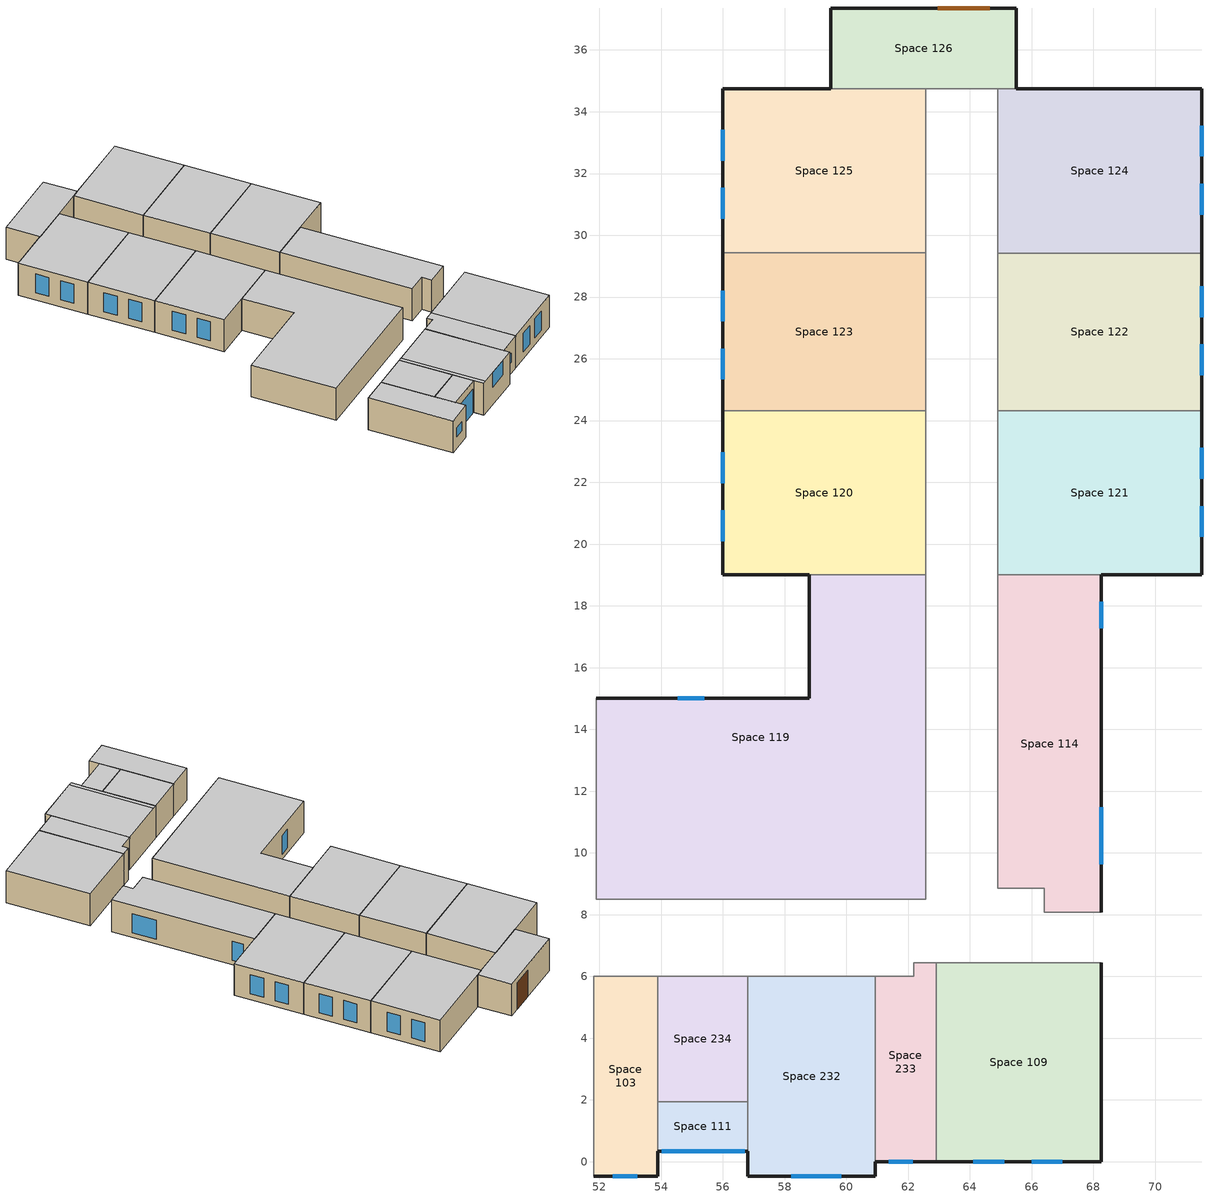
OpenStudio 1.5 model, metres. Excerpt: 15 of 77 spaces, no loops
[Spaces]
Space 103
 floor ground: 53.88,6.01 53.88,-0.46 51.82,-0.46 51.82,6.01 z0
 wall outside: 51.82,-0.46 53.88,-0.46 53.88,0.34 z0:2.7
 wall to Space 102: 51.82,6.01 51.82,-0.46 z0:2.7
 wall to Space 231: 53.88,6.01 51.82,6.01 z0:2.7
 wall to Space 234: 53.88,1.94 53.88,6.01 z0:2.7
 wall to Space 111: 53.88,0.34 53.88,1.94 z0:2.7
 window: 52.44,-0.46 53.22,-0.46 z0.99:1.74
 ceiling to Space 235: 53.88,-0.46 53.88,6.01 51.82,6.01 51.82,-0.46 z2.7
Space 109
 floor ground: 68.25,6.45 68.25,0 62.9,0 62.9,6.45 z0
 wall outside: 62.9,0 68.25,0 68.25,6.45 z0:2.7
 wall to Space 233: 62.9,6.45 62.9,0 z0:2.7
 wall to Space 231: 68.25,6.45 62.9,6.45 z0:2.7
 window: 65.99,0 66.99,0 / 64.11,0 65.11,0 z0.54:2.14
 ceiling to Space 133: 68.25,0 68.25,6.45 62.9,6.45 62.9,0 z2.7
Space 111
 floor ground: 56.8,1.94 56.8,0.34 53.88,0.34 53.88,1.94 z0
 wall outside: 53.88,0.34 56.8,0.34 z0:2.7
 wall to Space 234: 56.8,1.94 53.88,1.94 z0:2.7
 wall to Space 232: 56.8,0.34 56.8,1.94 z0:2.7
 window: 54.01,0.34 56.71,0.34 z0:2
 ceiling to Space 235: 56.8,0.34 56.8,1.94 53.88,1.94 53.88,0.34 z2.7
Space 114
 floor ground: 68.25,19 68.25,8.07 66.41,8.07 66.41,8.86 64.91,8.86 64.91,19 z0
 wall outside: 68.25,8.07 68.25,19 z0:2.7
 wall to Space 231: 64.91,19 64.91,8.86 66.41,8.86 66.41,8.07 68.25,8.07 z0:2.7
 wall to Space 121: 68.25,19 64.91,19 z0:2.7
 window: 68.25,9.64 68.25,11.49 z0.39:1.99; 68.25,17.28 68.25,18.14 z0.4:2
 ceiling to Space 136: 68.25,8.07 68.25,19 64.91,19 64.91,8.86 66.41,8.86 66.41,8.07 z2.7
Space 119
 floor ground: 62.57,19 62.57,8.5 51.89,8.5 51.89,15.01 58.8,15.01 58.8,19 z0
 wall outside: 58.8,19 58.8,15.01 51.89,15.01 z0:2.7
 wall to Space 120: 62.57,19 58.8,19 z0:2.7
 wall to Space 231: 51.89,8.5 62.57,8.5 62.57,19 z0:2.7
 wall to Space 223: 51.89,15.01 51.89,8.5 z0:2.7
 window: 55.39,15.01 54.53,15.01 z0.42:2.02
 ceiling to Space 138: 62.57,8.5 62.57,19 58.8,19 58.8,15.01 51.89,15.01 51.89,8.5 z2.7
Space 120
 floor ground: 62.57,24.32 62.57,19 56,19 56,24.32 z0
 wall outside: 56,24.32 56,19 58.8,19 z0:2.7
 wall to Space 123: 62.57,24.32 56,24.32 z0:2.7
 wall to Space 231: 62.57,19 62.57,24.32 z0:2.7
 window: 56,22.97 56,21.97 / 56,21.09 56,20.09 z0.59:2.19
 ceiling to Space 139: 62.57,19 62.57,24.32 56,24.32 56,19 z2.7
Space 121
 floor ground: 71.5,24.31 71.5,19 64.91,19 64.91,24.31 z0
 wall outside: 68.25,19 71.5,19 71.5,24.31 z0:2.7
 wall to Space 231: 64.91,24.31 64.91,19 z0:2.7
 wall to Space 122: 71.5,24.31 64.91,24.31 z0:2.7
 window: 71.5,22.11 71.5,23.11 / 71.5,20.23 71.5,21.23 z0.51:2.11
 ceiling to Space 140: 71.5,19 71.5,24.31 64.91,24.31 64.91,19 z2.7
Space 122
 floor ground: 71.5,29.43 71.5,24.31 64.91,24.31 64.91,29.43 z0
 wall outside: 71.5,24.31 71.5,29.43 z0:2.7
 wall to Space 231: 64.91,29.43 64.91,24.31 z0:2.7
 wall to Space 124: 71.5,29.43 64.91,29.43 z0:2.7
 window: 71.5,27.35 71.5,28.35 / 71.5,25.47 71.5,26.47 z0.51:2.11
 ceiling to Space 141: 71.5,24.31 71.5,29.43 64.91,29.43 64.91,24.31 z2.7
Space 123
 floor ground: 62.57,29.44 62.57,24.32 56,24.32 56,29.44 z0
 wall outside: 56,29.44 56,24.32 z0:2.7
 wall to Space 125: 62.57,29.44 56,29.44 z0:2.7
 wall to Space 231: 62.57,24.32 62.57,29.44 z0:2.7
 window: 56,28.21 56,27.21 / 56,26.33 56,25.33 z0.59:2.19
 ceiling to Space 142: 62.57,24.32 62.57,29.44 56,29.44 56,24.32 z2.7
Space 124
 floor ground: 71.5,34.75 71.5,29.43 64.91,29.43 64.91,34.75 z0
 wall outside: 71.5,29.43 71.5,34.75 65.5,34.75 z0:2.7
 wall to Space 231: 64.91,34.75 64.91,29.43 z0:2.7
 wall to Space 126: 65.5,34.75 64.91,34.75 z0:2.7
 window: 71.5,32.55 71.5,33.55 / 71.5,30.67 71.5,31.67 z0.51:2.11
 ceiling to Space 143: 71.5,29.43 71.5,34.75 64.91,34.75 64.91,29.43 z2.7
Space 125
 floor ground: 62.57,34.75 62.57,29.44 56,29.44 56,34.75 z0
 wall outside: 59.5,34.75 59.47,34.75 56,34.75 56,29.44 z0:2.7
 wall to Space 126: 62.57,34.75 59.5,34.75 z0:2.7
 wall to Space 231: 62.57,29.44 62.57,34.75 z0:2.7
 window: 56,33.41 56,32.41 / 56,31.53 56,30.53 z0.59:2.19
 ceiling to Space 144: 62.57,29.44 62.57,34.75 56,34.75 56,29.44 z2.7
Space 126
 floor ground: 65.5,37.36 65.5,34.75 59.5,34.75 59.5,37.36 z0
 wall outside: 65.5,34.75 65.5,37.36 59.5,37.36 59.5,34.75 z0:2.7
 wall to Space 231: 62.57,34.75 64.91,34.75 z0:2.7
 door: 64.64,37.36 62.95,37.36 z0:2.25
 ceiling to Space 145: 65.5,34.75 65.5,37.36 59.5,37.36 59.5,34.75 z2.7
Space 232
 floor ground: 60.93,6.01 60.93,-0.46 56.8,-0.46 56.8,6.01 z0
 wall outside: 56.8,0.34 56.8,-0.46 60.93,-0.46 60.93,0 z0:2.7
 wall to Space 233: 60.93,0 60.93,6.01 z0:2.7
 wall to Space 234: 56.8,6.01 56.8,1.94 z0:2.7
 wall to Space 231: 60.93,6.01 56.8,6.01 z0:2.7
 window: 58.21,-0.46 59.83,-0.46 z1.49:2.7
 ceiling to Space 235: 57.08,-0.46 57.08,6.01 56.8,6.01 56.8,-0.46 z2.7
 ceiling to Space 236: 60.93,-0.46 60.93,6.01 57.08,6.01 57.08,-0.46 z2.7
Space 233
 floor ground: 62.9,6.45 62.9,0 60.93,0 60.93,6.01 62.18,6.01 62.18,6.45 z0
 wall outside: 60.93,0 62.9,0 z0:2.7
 wall to Space 231: 62.9,6.45 62.18,6.45 62.18,6.01 60.93,6.01 z0:2.7
 window: 61.37,0 62.15,0 z0.92:1.67
 ceiling to Space 237: 62.9,0 62.9,6.45 62.18,6.45 62.18,6.01 60.93,6.01 60.93,0 z2.7
Space 234
 floor ground: 56.8,6.01 56.8,1.94 53.88,1.94 53.88,6.01 z0
 wall to Space 231: 56.8,6.01 53.88,6.01 z0:2.7
 ceiling to Space 235: 56.8,1.94 56.8,6.01 53.88,6.01 53.88,1.94 z2.7
[Site]
Site 1: Latitude {deg}=53.53; Longitude {deg}=-114.1; Time Zone {hr}=-7; Elevation {m}=723
[Building]
B45 OR Quarters (Barracks): North Axis {deg}=-45; Nominal Floor to Floor Height {m}=3; Default Construction Set=Vintage 4 (Barracks); Default Schedule Set=NRCan Cold Lake Default Schedule Set (Barracks)
[ClimateZones]
Climate Zone Institution Name 1=ASHRAE; Climate Zone Document Name 1=ANSI/ASHRAE Standard 169; Climate Zone Document Year 1=2006; Climate Zone Institution Name 2=CEC; Climate Zone Document Name 2=California Climate Zone Descriptions; Climate Zone Document Year 2=1995
[SizingPeriod:DesignDay] Barometric Pressure {Pa}=92936; Wind Direction {deg}=180; Sky Clearness=0; Rain Indicator=0; Snow Indicator=0; Day of Month=21; Daylight Saving Time Indicator=0; Dry-Bulb Temperature Range Modifier Type=DefaultMultipliers
Name | Maximum Dry-Bulb Temperature {C} | Daily Dry-Bulb Temperature Range {deltaC} | Humidity Indicating Conditions at Maximum Dry-Bulb {BasedOnField A3} | Wind Speed {m/s} | Month | Day Type | Humidity Indicating Type | Solar Model Indicator | ASHRAE Taub | ASHRAE Taud
Edmonton Stony Plain Ann Clg .4% Condns DP=>MDB | 22.6 | 12 | 16.5 | 3.8 | 7 | SummerDesignDay | Dewpoint | ASHRAETau | 0.353 | 2.369
Edmonton Stony Plain Ann Clg .4% Condns DB=>MWB | 27.5 | 12 | 17.6 | 3.8 | 7 | SummerDesignDay | Wetbulb | ASHRAETau | 0.353 | 2.369
Edmonton Stony Plain Ann Htg 99.6% Condns DB | -32.5 | 0 | -32.5 | 1.9 | 1 | WinterDesignDay | Wetbulb | ASHRAEClearSky
Edmonton Stony Plain Ann Htg Wind 99.6% Condns WS=>MCDB | -5.8 | 0 | -5.8 | 11.6 | 1 | WinterDesignDay | Wetbulb | ASHRAEClearSky
[Construction]
000 ExtSlabCarpet 4in ClimateZone 1-8: MAT-CC05 4 HW CONCRETE, CP02 CARPET PAD
000 Interior Ceiling: 000 M11 100mm lightweight concrete, 000 F05 Ceiling air space resistance, 000 F16 Acoustic tile
000 Interior Floor: 000 F16 Acoustic tile, 000 F05 Ceiling air space resistance, 000 M11 100mm lightweight concrete
000 Interior Wall: 000 G01a 19mm gypsum board, 000 F04 Wall air space resistance, 000 G01a 19mm gypsum board
V4-Barracks Wall R18: V4-Barracks Wall mtl R18
V4-Barracks Roof R37: V4-Barracks Roof mtl R37
V4 Window R1.6: V4 Windows R1.6
V4 Door R4: V4 Door mtl R4
[Material]
Name | Roughness | Thickness | Conductivity | Density | Specific Heat | Thermal Absorptance | Solar Absorptance | Visible Absorptance
000 F16 Acoustic tile | MediumSmooth | 0.0191 | 0.06 | 368 | 590
000 G01a 19mm gypsum board | MediumSmooth | 0.019 | 0.16 | 800 | 1090
000 M11 100mm lightweight concrete | MediumRough | 0.1016 | 0.53 | 1280 | 840
MAT-CC05 4 HW CONCRETE | Rough | 0.1016 | 1.311 | 2240 | 836.8 | 0.9 | 0.7 | 0.7
V4-Barracks Wall mtl R18 | MediumRough | 0.141 | 0.045 | 265 | 836.8 | 0.9 | 0.7 | 0.7
V4-Barracks Roof mtl R37 | MediumRough | 0.3 | 0.045 | 265 | 836.8 | 0.9 | 0.7 | 0.7
V4 Door mtl R4 | MediumRough | 0.03169 | 0.045 | 265 | 836.8 | 0.9 | 0.7 | 0.7
[Material:AirGap]
Name | Thermal Resistance
000 F04 Wall air space resistance | 0.15
000 F05 Ceiling air space resistance | 0.18
[Material:NoMass]
CP02 CARPET PAD: Roughness=VeryRough; Thermal Resistance=0.2165; Thermal Absorptance=0.9; Solar Absorptance=0.7; Visible Absorptance=0.8
[DefaultConstructionSet]
Vintage 4 (Barracks): Default Exterior Surface Constructions=Default Surface Constructions 1; Default Interior Surface Constructions=Default Surface Constructions 2; Default Ground Contact Surface Constructions=Default Surface Constructions 3; Default Exterior SubSurface Constructions=Default Sub Surface Constructions 1; Default Interior SubSurface Constructions=Default Sub Surface Constructions 2
[DefaultSurfaceConstructions]
Name | Floor Construction | Wall Construction | Roof Ceiling Construction
Default Surface Constructions 1 | 000 ExtSlabCarpet 4in ClimateZone 1-8 | V4-Barracks Wall R18 | V4-Barracks Roof R37
Default Surface Constructions 2 | 000 Interior Floor | 000 Interior Wall | 000 Interior Ceiling
Default Surface Constructions 3 | 000 ExtSlabCarpet 4in ClimateZone 1-8 | 000 ExtSlabCarpet 4in ClimateZone 1-8 | 000 ExtSlabCarpet 4in ClimateZone 1-8
[DefaultSubSurfaceConstructions]
Name | Fixed Window Construction | Operable Window Construction | Door Construction | Glass Door Construction
Default Sub Surface Constructions 1 | V4 Window R1.6 | V4 Window R1.6 | V4 Door R4 | V4 Window R1.6
Default Sub Surface Constructions 2
[WindowMaterial:SimpleGlazingSystem]
V4 Windows R1.6: U-Factor {W/m2-K}=3.549; Solar Heat Gain Coefficient=0.6; Visible Transmittance=0.7
[ThermostatSetpoint:DualSetpoint] Heating Setpoint Temperature Schedule=Heating SP 21C
Name | Cooling Setpoint Temperature Schedule
Thermostat Setpoint Dual Setpoint 38; Thermostat Setpoint Dual Setpoint 39; Thermostat Setpoint Dual Setpoint 40; Thermostat Setpoint Dual Setpoint 43; Thermostat Setpoint Dual Setpoint 47; Thermostat Setpoint Dual Setpoint 48; Thermostat Setpoint Dual Setpoint 49; Thermostat Setpoint Dual Setpoint 50 | Cooling Setpoint 24C
Thermostat Setpoint Dual Setpoint 53; Thermostat Setpoint Dual Setpoint 54; Thermostat Setpoint Dual Setpoint 57; Thermostat Setpoint Dual Setpoint 58; Thermostat Setpoint Dual Setpoint 61; Thermostat Setpoint Dual Setpoint 63 | Cooling SP 35C
[DesignSpecification:OutdoorAir] Outdoor Air Flow per Floor Area {m3/s-m2}=0
Name | Outdoor Air Flow per Person {m3/s-person}
MNECB-Bedroom-G-oa | 0.0075
MNECB-Active Stairway-*-oa; MNECB-Active Storage Bulky-E-oa; MNECB-Corridors-*-oa | 0.025
MNECB-Toilet and Washrooms-*-oa | 0.03
[BuildingStory]
Building Story 1: Nominal Z Coordinate {m}=0; Nominal Floor to Floor Height {m}=2.7
[Space] Building Story=Building Story 1
Name | Space Type | Thermal Zone
Space 103 | Storage/Warehouse-Active Storage Bulky | GF-Storage 15
Space 109 | Dormitory-Bedroom | GF-Bdroom 12
Space 111; Space 234 | Service and Common-Corridors | GF-Entrance 2
Space 114 | Dormitory-Bedroom | GF-Bdroom 10
Space 119 | Service and Common-Toilet and Washrooms | GF-Washrooms 14
Space 120 | Dormitory-Bedroom | GF-Bdroom 6
Space 121 | Dormitory-Bedroom | GF-Bdroom 5
Space 122 | Dormitory-Bedroom | GF-Bdroom 3
Space 123 | Dormitory-Bedroom | GF-Bdroom 4
Space 124 | Dormitory-Bedroom | GF-Bdroom 1
Space 125 | Dormitory-Bedroom | GF-Bdroom 2
Space 126 | Service and Common-Active Stairway | GF-Stairs 3
Space 232 | Service and Common-Active Stairway | GF-Stairs 2
Space 233 | Storage/Warehouse-Active Storage Bulky | GF-Storage 13
[SpaceType] Default Schedule Set=NRCan Cold Lake Default Schedule Set (Barracks)
Name | Design Specification Outdoor Air Object
Dormitory-Bedroom | MNECB-Bedroom-G-oa
Service and Common-Active Stairway | MNECB-Active Stairway-*-oa
Storage/Warehouse-Active Storage Bulky | MNECB-Active Storage Bulky-E-oa
Service and Common-Toilet and Washrooms | MNECB-Toilet and Washrooms-*-oa
Service and Common-Corridors | MNECB-Corridors-*-oa
[People:Definition] Number of People Calculation Method=Area/Person; Fraction Radiant=0.3
Name | Space Floor Area per Person {m2/person}
MNECBAdjusted-Active Stairway-sched-*-people_def; MNECBAdjusted-Active Storage Bulky-sched-E-people_def; MNECBAdjusted-Corridors-sched-*-people_def | 310
MNECBAdjusted-Bedroom-sched-G-people_def | 77.54
MNECBAdjusted-Toilet and Washrooms-*-people_def | 93.04
[Lights]
Name | Lights Definition | Space or SpaceType
Lights 13 | MNECB-Bedroom-sched-G-lights_def | Dormitory-Bedroom
Lights 1 | MNECB-Active Stairway-sched-*-lights_def | Service and Common-Active Stairway
Lights 2 | MNECB-Active Storage Bulky-sched-E-lights_def | Storage/Warehouse-Active Storage Bulky
Lights 85 | MNECB-Toilet and Washrooms-sched-*-lights_def | Service and Common-Toilet and Washrooms
Lights 21 | MNECB-Corridors-sched-*-lights_def | Service and Common-Corridors
[Lights:Definition] Design Level Calculation Method=Watts/Area
Name | Watts per Space Floor Area {W/m2}
MNECB-Bedroom-sched-G-lights_def | 11.8
MNECB-Active Stairway-sched-*-lights_def | 6.5
MNECB-Active Storage Bulky-sched-E-lights_def | 3.2
MNECB-Toilet and Washrooms-sched-*-lights_def | 8.7
MNECB-Corridors-sched-*-lights_def | 8.6
[ElectricEquipment]
Name | Electric Equipment Definition | Space or SpaceType
Electric Equipment 14 | MNECB-Bedroom-sched-G-eq_elec_def | Dormitory-Bedroom
Electric Equipment 2 | MNECB-Active Stairway-sched-*-eq_elec_def | Service and Common-Active Stairway
Electric Equipment 3 | MNECB-Active Storage Bulky-sched-E-eq_elec_def | Storage/Warehouse-Active Storage Bulky
Electric Equipment 85 | MNECB-Toilet and Washrooms-sched-*-eq_elec_def | Service and Common-Toilet and Washrooms
Electric Equipment 22 | MNECB-Corridors-sched-*-eq_elec_def | Service and Common-Corridors
[ElectricEquipment:Definition] Design Level Calculation Method=Watts/Area; Fraction Radiant=0
Name | Watts per Space Floor Area {W/m2}
MNECB-Bedroom-sched-G-eq_elec_def | 2.5
MNECB-Active Stairway-sched-*-eq_elec_def; MNECB-Corridors-sched-*-eq_elec_def | 0
MNECB-Active Storage Bulky-sched-E-eq_elec_def; MNECB-Toilet and Washrooms-sched-*-eq_elec_def | 1
[DefaultScheduleSet]
NRCan Cold Lake Default Schedule Set (Barracks): Hours of Operation Schedule=NRCan - Cold Lake - Default Fans (Barracks); Number of People Schedule=NRCan - Cold Lake - Default -People; People Activity Level Schedule=NRCan - Cold Lake - Default Activity; Lighting Schedule=NRCan - Cold Lake - Default Lights (Barracks); Electric Equipment Schedule=NRCan - Cold Lake - Default Equip (Barracks); Hot Water Equipment Schedule=NRCan - Cold Lake - Default Hot Water (Barracks)
[ThermalZone] Use Ideal Air Loads=No
Name | Thermostat
GF-Storage 15 | Thermostat Setpoint Dual Setpoint 58
GF-Entrance 2 | Thermostat Setpoint Dual Setpoint 53
GF-Stairs 2 | Thermostat Setpoint Dual Setpoint 54
GF-Storage 13 | Thermostat Setpoint Dual Setpoint 57
GF-Bdroom 12 | Thermostat Setpoint Dual Setpoint 40
GF-Washrooms 14 | Thermostat Setpoint Dual Setpoint 61
GF-Bdroom 10 | Thermostat Setpoint Dual Setpoint 39
GF-Bdroom 5 | Thermostat Setpoint Dual Setpoint 49
GF-Bdroom 6 | Thermostat Setpoint Dual Setpoint 50
GF-Bdroom 3 | Thermostat Setpoint Dual Setpoint 47
GF-Bdroom 4 | Thermostat Setpoint Dual Setpoint 48
GF-Bdroom 1 | Thermostat Setpoint Dual Setpoint 38
GF-Bdroom 2 | Thermostat Setpoint Dual Setpoint 43
GF-Stairs 3 | Thermostat Setpoint Dual Setpoint 63
[SpaceInfiltration:DesignFlowRate] Schedule=Always On; Design Flow Rate Calculation Method=Flow/ExteriorArea; Design Flow Rate {m3/s}=0; Flow per Space Floor Area {m3/s-m2}=0; Flow per Exterior Surface Area {m3/s-m2}=0.0007
Name | Space or SpaceType
Space Infiltration Design Flow Rate 1 | Dormitory-Bedroom
Space Infiltration Design Flow Rate 3 | Service and Common-Active Stairway
Space Infiltration Design Flow Rate 4 | Service and Common-Corridors
Space Infiltration Design Flow Rate 6 | Service and Common-Toilet and Washrooms
Space Infiltration Design Flow Rate 7 | Storage/Warehouse-Active Storage Bulky
[People] Number of People Schedule=NRCan - Cold Lake - Default -People
Name | People Definition | Space or SpaceType
People 1 | MNECBAdjusted-Bedroom-sched-G-people_def | Dormitory-Bedroom
People 5 | MNECBAdjusted-Active Stairway-sched-*-people_def | Service and Common-Active Stairway
People 6 | MNECBAdjusted-Corridors-sched-*-people_def | Service and Common-Corridors
People 8 | MNECBAdjusted-Toilet and Washrooms-*-people_def | Service and Common-Toilet and Washrooms
People 9 | MNECBAdjusted-Active Storage Bulky-sched-E-people_def | Storage/Warehouse-Active Storage Bulky
[Schedule:Ruleset]
Name | Default Day Schedule | Summer Design Day Schedule | Winter Design Day Schedule
Always On | Always On Default Schedule | Always On Summer Design Day | Always On Winter Design Day
NRCan - Cold Lake - Default Fans (Barracks) | Schedule Day 28
NRCan - Cold Lake - Default -People | Schedule Day 31
NRCan - Cold Lake - Default Activity | Schedule Day 39
NRCan - Cold Lake - Default Lights (Barracks) | Schedule Day 6
NRCan - Cold Lake - Default Equip (Barracks) | Schedule Day 25
NRCan - Cold Lake - Default Hot Water (Barracks) | Schedule Day 15
Heating SP 21C | Schedule Day 1 | Schedule Day 57 | Schedule Day 58
Cooling SP 35C | Schedule Day 2 | Schedule Day 59 | Schedule Day 60
Cooling Setpoint 24C | Schedule Day 43
[Schedule:Day]
Always On Default Schedule; Always On Winter Design Day; Always On Summer Design Day; Schedule Day 28; Schedule Day 47; Schedule Day 48: 24, 0, 1
Schedule Day 30; Schedule Day 7; Schedule Day 23: 6, 0, 0.05, 7, 0, 1, 15, 30, 0.05, 20, 0, 0.5, 24, 0, 0.05
Schedule Day 29; Schedule Day 14; Schedule Day 26; Schedule Day 22: 6, 0, 0.05, 7, 0, 1, 20, 0, 0.5, 24, 0, 0.05
Schedule Day 31: 24, 0, 0
Schedule Day 38: 7, 0, 0.222, 15, 30, 0, 24, 0, 0.22
Schedule Day 32: 24, 0, 0.22
Schedule Day 39: 24, 0, 120
Schedule Day 6: 7, 0, 0.05, 15, 0, 1, 24, 0, 0.05
Schedule Day 25: 24, 0, 0.3
Schedule Day 27: 6, 0, 0.05, 7, 0, 1, 15, 30, 0.05, 20, 0, 0.2, 24, 0, 1
Schedule Day 15: 7, 0, 0.05, 15, 30, 1, 24, 0, 0.05
Schedule Day 1: 24, 0, 21
Schedule Day 57; Schedule Day 58: 24, 0, 18
Schedule Day 2; Schedule Day 59; Schedule Day 60: 24, 0, 35
Schedule Day 43: 24, 0, 24
Schedule Day 45; Schedule Day 54: 7, 0, 1, 15, 30, 0, 24, 0, 1
[Schedule:Rule]
Name | Schedule Ruleset | Rule Order | Day Schedule | Apply Monday | Apply Tuesday | Apply Wednesday | Apply Thursday | Apply Friday | Apply Sunday | Apply Saturday | Date Specification Type | Start Month | Start Day | End Month | End Day
M-F 2 | NRCan - Cold Lake - Default Fans (Barracks) | 0 | Schedule Day 30 | Yes | Yes | Yes | Yes | Yes
SS 3 | NRCan - Cold Lake - Default Fans (Barracks) | 1 | Schedule Day 29 |  |  |  |  |  | Yes | Yes
Summer M-F at 0.222 | NRCan - Cold Lake - Default -People | 4 | Schedule Day 38 | Yes | Yes | Yes | Yes | Yes |  |  | DateRange | 5 | 1 | 10 | 31
Summer wkend 0.222 | NRCan - Cold Lake - Default -People | 5 | Schedule Day 32 |  |  |  |  |  | Yes | Yes | DateRange | 5 | 1 | 10 | 31
SS | NRCan - Cold Lake - Default Lights (Barracks) | 0 | Schedule Day 14 |  |  |  |  |  | Yes | Yes
M-F | NRCan - Cold Lake - Default Lights (Barracks) | 1 | Schedule Day 7 | Yes | Yes | Yes | Yes | Yes |  | No
MF 2 | NRCan - Cold Lake - Default Equip (Barracks) | 0 | Schedule Day 27 | Yes | Yes | Yes | Yes | Yes
SS 2 | NRCan - Cold Lake - Default Equip (Barracks) | 1 | Schedule Day 26 |  |  |  |  |  | Yes | Yes
M-F 1 | NRCan - Cold Lake - Default Hot Water (Barracks) | 0 | Schedule Day 23 | Yes | Yes | Yes | Yes | Yes
SS 1 | NRCan - Cold Lake - Default Hot Water (Barracks) | 1 | Schedule Day 22 |  |  |  |  |  | Yes | Yes
Winter wkday 1.0 | NRCan - Cold Lake - Default -People | 3 | Schedule Day 45 | Yes | Yes | Yes | Yes | Yes |  |  | DateRange | 1 | 1 | 4 | 30
Schedule Rule 1 | NRCan - Cold Lake - Default -People | 2 | Schedule Day 47 |  |  |  |  |  | Yes | Yes | DateRange | 1 | 1 | 4 | 30
Winter-2 wkend 1.00 | NRCan - Cold Lake - Default -People | 1 | Schedule Day 48 |  |  |  |  |  | Yes | Yes | DateRange | 11 | 1 | 12 | 31
Schedule Rule 12 | NRCan - Cold Lake - Default -People | 0 | Schedule Day 54 | Yes | Yes | Yes | Yes | Yes |  |  | DateRange | 11 | 1 | 12 | 31
